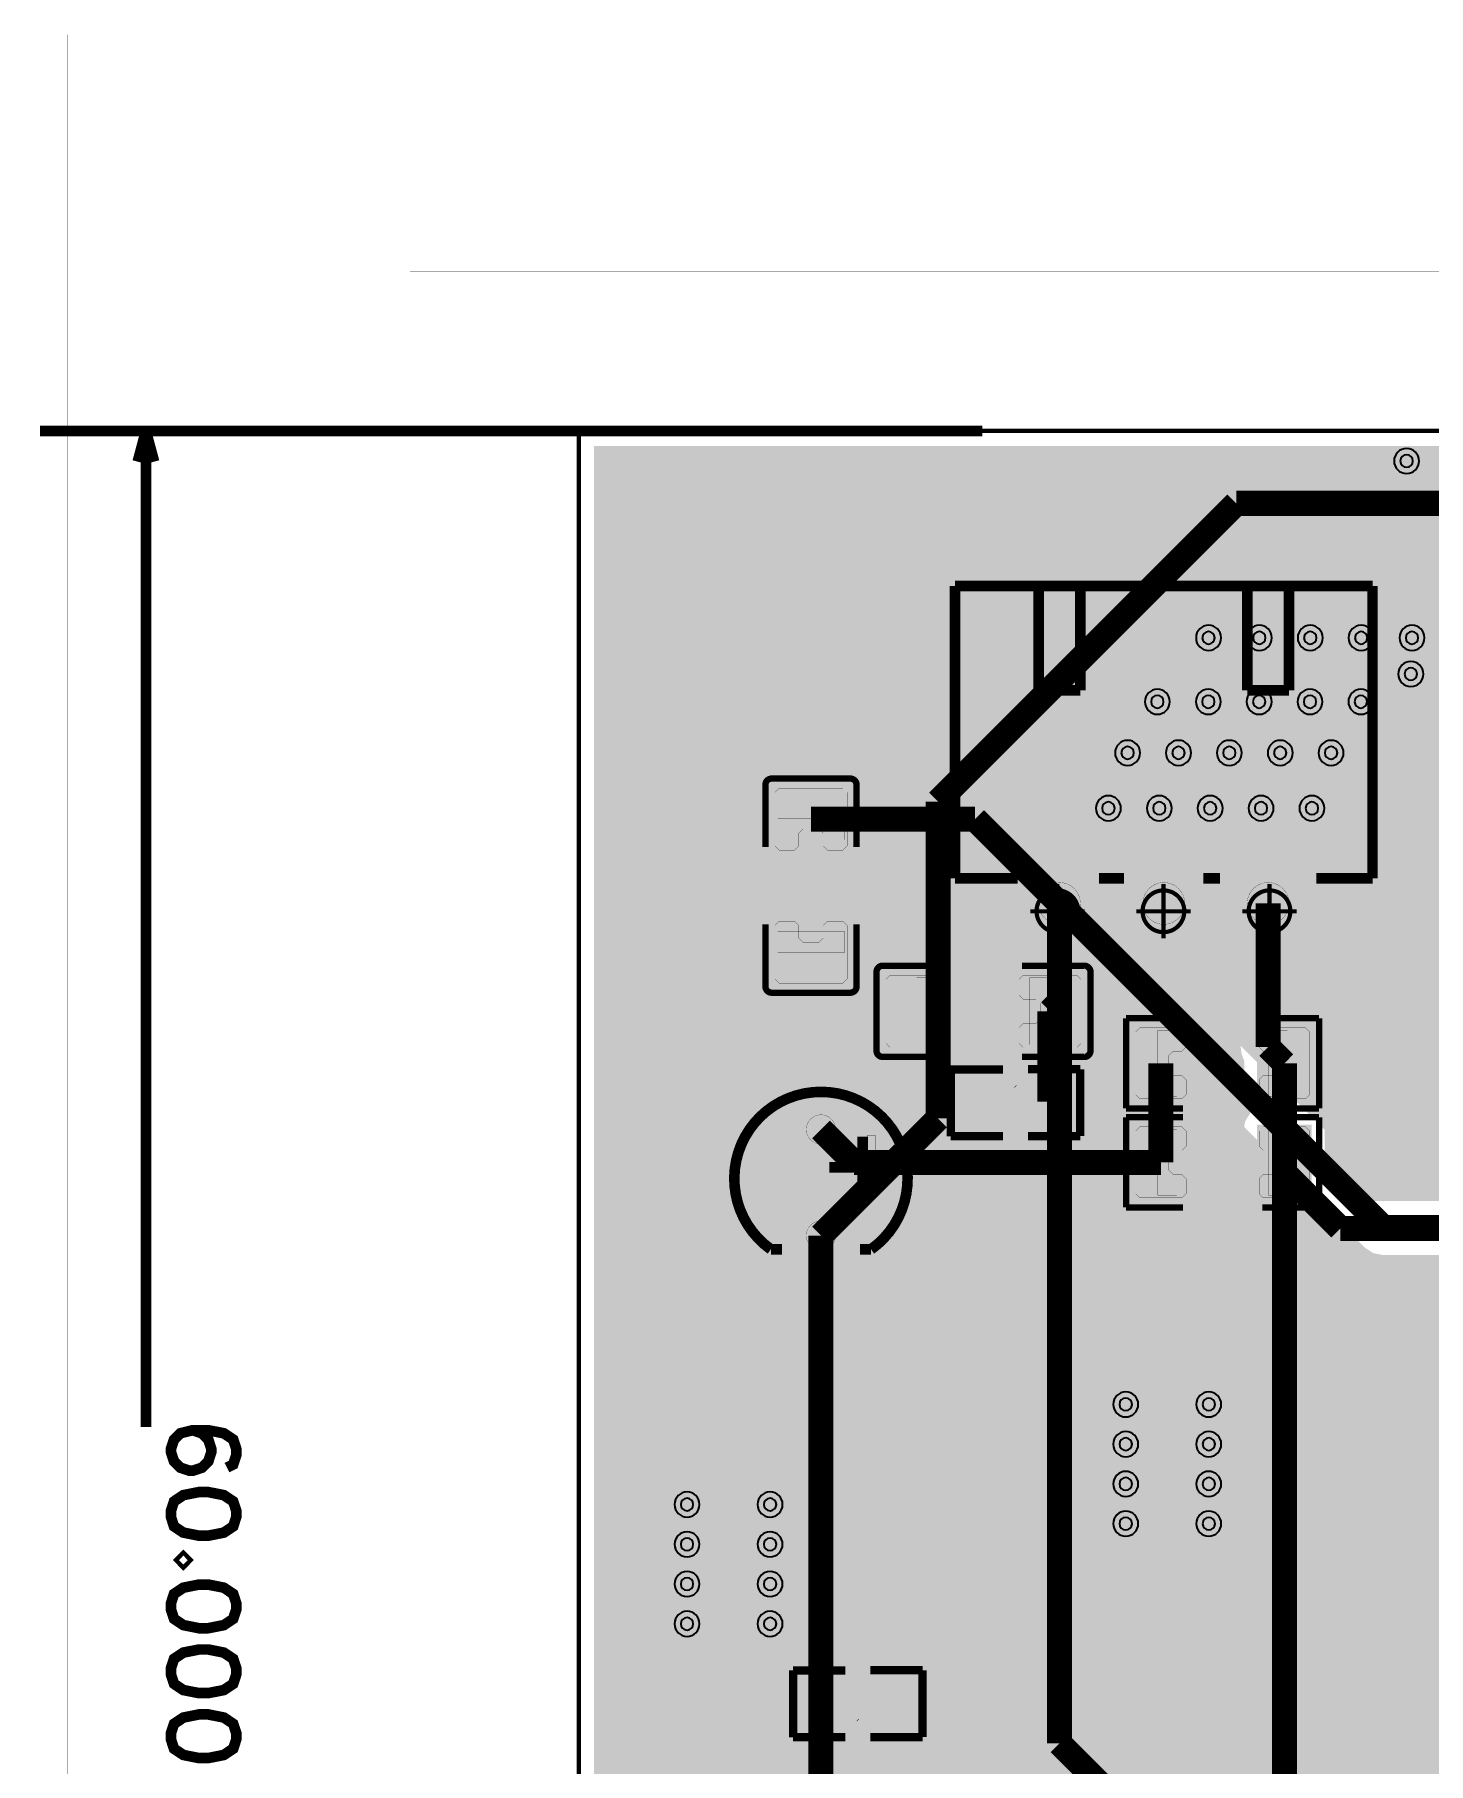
# Model space of a CAD drawing. Header units: millimetres. Extents: x -13 to 125, y -15 to 69.
# Drawn here: x -13.04 to 20.35, y 28.1 to 69.49 of the extents above; entities that cross this region are included whole.
import ezdxf

# ---------------------------------------------------------------- set-up
doc = ezdxf.new("R2010")
doc.units = ezdxf.units.MM
doc.header["$MEASUREMENT"] = 0
for name, color, linetype, true_color in [('Board-Outline-Layer', 7, 'Continuous', 0xff00ff), ('Bottom-Layer', 7, 'Continuous', 0x0000ff), ('Bottom-Paste-Mask-Layer', 7, 'Continuous', 0x800000), ('Bottom-Solder-Mask-Layer', 7, 'Continuous', 0xaa00ff), ('Custom2', 7, 'Continuous', 0x6969e9), ('Document-Layer', 7, 'Continuous', 0x6464ff), ('Hole-Layer', 7, 'Continuous', 0x222222), ('Multi-Layer', 7, 'Continuous', 0xc0c0c0), ('Pin-Soldering-Layer', 7, 'Continuous', 0xcc9999), ('Top-Layer', 7, 'Continuous', 0xff0000), ('Top-Paste-Mask-Layer', 7, 'Continuous', 0x808080), ('Top-Silkscreen-Layer', 7, 'Continuous', 0xffcc00), ('Top-Solder-Mask-Layer', 7, 'Continuous', 0x800080)]:
    doc.layers.add(name, color=color, linetype=linetype, true_color=true_color)

msp = doc.modelspace()

# ---------------------------------------------------------------- hatches: boundary and pattern name
at = {"layer": 'Bottom-Layer'}
for points in [[(0.358, 0.358), (0.358, 4.828), (0.683, 4.011), (1.167, 3.277), (1.79, 2.656), (2.526, 2.175), (3.345, 1.854), (4.212, 1.705), (5.091, 1.737), (5.945, 1.946), (6.739, 2.324), (7.44, 2.856), (8.017, 3.52), (8.448, 4.287), (8.714, 5.125), (8.804, 6), (8.714, 6.875), (8.448, 7.713), (8.017, 8.48), (7.44, 9.144), (6.739, 9.676), (5.945, 10.054), (5.091, 10.263), (4.212, 10.295), (3.345, 10.146), (2.526, 9.825), (1.79, 9.344), (1.167, 8.723), (0.683, 7.989), (0.358, 7.172), (0.358, 59.642), (112.642, 59.642), (112.642, 7.171), (112.317, 7.988), (111.833, 8.723), (111.21, 9.344), (110.474, 9.825), (109.655, 10.146), (108.788, 10.294), (107.909, 10.263), (107.055, 10.054), (106.261, 9.676), (105.56, 9.144), (104.982, 8.48), (104.552, 7.713), (104.286, 6.875), (104.196, 6), (104.286, 5.125), (104.552, 4.287), (104.982, 3.52), (105.56, 2.856), (106.261, 2.324), (107.055, 1.946), (107.909, 1.737), (108.788, 1.706), (109.655, 1.854), (110.474, 2.175), (111.21, 2.656), (111.833, 3.277), (112.317, 4.012), (112.642, 4.829), (112.642, 0.358), (92.158, 0.358), (92.158, 40.3), (92.11, 40.479), (91.979, 40.61), (91.8, 40.658), (68.375, 40.658), (72.28, 44.564), (72.404, 44.682), (72.545, 44.807), (72.689, 44.924), (72.822, 45.021), (73.125, 45.325), (73.292, 45.72), (73.297, 46.15), (73.141, 46.549), (72.845, 46.861), (72.455, 47.039), (72.026, 47.056), (71.622, 46.911), (71.302, 46.625), (71.113, 46.239), (71.084, 45.811), (71.217, 45.403), (71.217, 45.399), (71.204, 45.372), (71.179, 45.335), (71.144, 45.292), (71.097, 45.242), (67.439, 41.584), (59.119, 41.584), (59.766, 42.196), (60.273, 42.928), (60.619, 43.749), (60.788, 44.623), (60.774, 45.514), (60.576, 46.382), (60.205, 47.192), (59.674, 47.907), (59.008, 48.498), (58.234, 48.94), (57.386, 49.212), (56.5, 49.304), (55.614, 49.212), (54.766, 48.94), (53.993, 48.498), (53.326, 47.907), (52.796, 47.192), (52.424, 46.382), (52.227, 45.514), (52.213, 44.623), (52.382, 43.749), (52.728, 42.928), (53.235, 42.196), (53.882, 41.584), (19.544, 41.584), (12.85, 48.278), (12.831, 48.298), (12.821, 48.311), (12.813, 48.324), (12.809, 48.33), (12.795, 48.369), (12.785, 48.414), (12.778, 48.475), (12.773, 48.555), (12.767, 48.715), (12.767, 48.736), (12.766, 48.757), (12.649, 49.22), (12.369, 49.607), (11.964, 49.861), (11.495, 49.946), (11.027, 49.85), (10.629, 49.587), (10.357, 49.195), (10.251, 48.73), (10.326, 48.258), (10.571, 47.849), (10.585, 47.833), (10.6, 47.818), (10.709, 47.7), (10.762, 47.64), (10.8, 47.592), (10.825, 47.553), (10.842, 47.515), (10.844, 47.508), (10.847, 47.494), (10.85, 47.477), (10.851, 47.45), (10.851, 28.581), (10.901, 28.329), (11.044, 28.116), (15.85, 23.31), (15.85, 9.737), (15.848, 9.71), (15.846, 9.693), (15.843, 9.679), (15.841, 9.672), (15.824, 9.634), (15.799, 9.595), (15.761, 9.547), (15.708, 9.487), (15.598, 9.369), (15.584, 9.354), (15.57, 9.338), (15.324, 8.926), (15.25, 8.453), (15.359, 7.985), (15.634, 7.593), (16.037, 7.332), (16.508, 7.241), (16.978, 7.332), (17.381, 7.593), (17.657, 7.985), (17.765, 8.453), (17.691, 8.926), (17.446, 9.338), (17.431, 9.354), (17.417, 9.369), (17.307, 9.487), (17.254, 9.547), (17.216, 9.595), (17.192, 9.634), (17.175, 9.672), (17.172, 9.679), (17.169, 9.693), (17.167, 9.71), (17.166, 9.737), (17.166, 23.582), (17.116, 23.834), (16.973, 24.048), (12.167, 28.854), (12.167, 47.099), (18.806, 40.46), (19.019, 40.318), (19.271, 40.268), (20.842, 40.268), (20.842, 0.358)], [(6.078, 41.949), (6.053, 41.927), (6.032, 41.914), (6.002, 41.9), (5.962, 41.887), (5.914, 41.876), (5.862, 41.867), (5.728, 41.855), (5.316, 41.748), (4.973, 41.495), (4.75, 41.133), (4.677, 40.714), (4.767, 40.297), (5.005, 39.945), (5.358, 39.706), (5.774, 39.617), (6.194, 39.689), (6.556, 39.913), (6.809, 40.255), (6.915, 40.667), (6.927, 40.802), (6.936, 40.853), (6.948, 40.902), (6.961, 40.941), (6.974, 40.972), (6.987, 40.992), (7.009, 41.018), (9.067, 43.076), (9.209, 43.289), (9.26, 43.541), (9.26, 50.853), (16.014, 57.608), (72.233, 57.608), (76.284, 53.556), (76.284, 48.474), (76.372, 48.145), (76.613, 47.904), (76.942, 47.816), (77.272, 47.904), (77.512, 48.145), (77.601, 48.474), (77.601, 53.829), (77.551, 54.081), (77.408, 54.294), (72.971, 58.731), (72.757, 58.874), (72.505, 58.924), (15.742, 58.924), (15.49, 58.874), (15.276, 58.731), (8.136, 51.591), (7.993, 51.378), (7.943, 51.126), (7.943, 43.814)], [(17.308, 47.429), (17.487, 47.477), (17.618, 47.608), (17.666, 47.787), (17.666, 49.588), (17.618, 49.767), (17.487, 49.898), (17.308, 49.946), (15.708, 49.946), (15.528, 49.898), (15.397, 49.767), (15.349, 49.588), (15.349, 47.787), (15.397, 47.608), (15.528, 47.477), (15.708, 47.429)], [(10.608, 48.688, 1), (12.409, 48.688, 1)], [(13.108, 48.688, 1), (14.909, 48.688, 1)], [(15.708, 47.787), (15.708, 49.588), (17.308, 49.588), (17.308, 47.787)], [(5.797, 44.397), (5.368, 44.312), (5.005, 44.069), (4.762, 43.705), (4.677, 43.277), (4.762, 42.848), (5.005, 42.485), (5.368, 42.242), (5.797, 42.157), (6.226, 42.242), (6.589, 42.485), (6.832, 42.848), (6.917, 43.277), (6.832, 43.705), (6.589, 44.069), (6.226, 44.312)], [(5.035, 43.277, 1), (6.559, 43.277, 1)], [(5.035, 40.737, 1), (6.559, 40.737, 1)]]:
    msp.add_hatch(color=256, dxfattribs=at).paths.add_polyline_path(points)
at = {"layer": 'Bottom-Paste-Mask-Layer'}
for points in [[(10.608, 48.688, 1), (12.409, 48.688, 1)], [(13.108, 48.688, 1), (14.909, 48.688, 1)], [(15.708, 47.787), (15.708, 49.588), (17.308, 49.588), (17.308, 47.787)], [(5.035, 43.277, 1), (6.559, 43.277, 1)], [(5.035, 40.737, 1), (6.559, 40.737, 1)]]:
    msp.add_hatch(color=256, dxfattribs=at).paths.add_polyline_path(points)
at = {"layer": 'Bottom-Solder-Mask-Layer'}
for points in [[(10.558, 48.688, 1), (12.46, 48.688, 1)], [(13.057, 48.688, 1), (14.96, 48.688, 1)], [(15.657, 47.737), (15.657, 49.639), (17.359, 49.639), (17.359, 47.737)], [(4.984, 43.277, 1), (6.61, 43.277, 1)], [(4.984, 40.737, 1), (6.61, 40.737, 1)]]:
    msp.add_hatch(color=256, dxfattribs=at).paths.add_polyline_path(points)
at = {"layer": 'Document-Layer'}
for points in [[(7.102, 43.133), (7.102, 41.633), (6.902, 41.633), (6.902, 43.133)], [(6.197, 42.507), (7.697, 42.507), (7.697, 42.307), (6.197, 42.307)], [(7.097, 40.607), (7.097, 40.407), (4.497, 40.407), (4.497, 40.607), (4.597, 40.607)]]:
    msp.add_hatch(color=256, dxfattribs=at).paths.add_polyline_path(points)
at = {"layer": 'Hole-Layer'}
for points in [[(10.909, 48.688, 1), (12.108, 48.688, 1)], [(13.409, 48.688, 1), (14.608, 48.688, 1)], [(15.908, 48.688, 1), (17.107, 48.688, 1)], [(5.347, 43.277, 1), (6.247, 43.277, 1)], [(5.347, 40.737, 1), (6.247, 40.737, 1)]]:
    msp.add_hatch(color=256, dxfattribs=at).paths.add_polyline_path(points)
at = {"layer": 'Multi-Layer'}
for points in [[(10.608, 48.688, 1), (12.409, 48.688, 1)], [(10.608, 48.688, 1), (12.409, 48.688, 1)], [(10.608, 48.688, 1), (12.409, 48.688, 1)], [(13.108, 48.688, 1), (14.909, 48.688, 1)], [(13.108, 48.688, 1), (14.909, 48.688, 1)], [(13.108, 48.688, 1), (14.909, 48.688, 1)], [(15.708, 47.787), (15.708, 49.588), (17.308, 49.588), (17.308, 47.787)], [(15.708, 47.787), (15.708, 49.588), (17.308, 49.588), (17.308, 47.787)], [(15.708, 47.787), (15.708, 49.588), (17.308, 49.588), (17.308, 47.787)], [(5.035, 43.277, 1), (6.559, 43.277, 1)], [(5.035, 43.277, 1), (6.559, 43.277, 1)], [(5.035, 43.277, 1), (6.559, 43.277, 1)], [(5.035, 40.737, 1), (6.559, 40.737, 1)], [(5.035, 40.737, 1), (6.559, 40.737, 1)], [(5.035, 40.737, 1), (6.559, 40.737, 1)]]:
    msp.add_hatch(color=256, dxfattribs=at).paths.add_polyline_path(points)
at = {"layer": 'Pin-Soldering-Layer'}
for points in [[(6.359, 50.714), (4.759, 50.714), (4.759, 50.214), (6.359, 50.214)], [(11.009, 48.688, 1), (12.009, 48.688, 1)], [(13.508, 48.688, 1), (14.509, 48.688, 1)], [(16.007, 48.688, 1), (17.008, 48.688, 1)], [(6.359, 47.514), (4.759, 47.514), (4.759, 48.014), (6.359, 48.014)], [(8.09, 45.305), (8.09, 46.905), (8.59, 46.905), (8.59, 45.305)], [(11.29, 45.305), (11.29, 46.905), (10.79, 46.905), (10.79, 45.305)], [(13.867, 44.072), (13.867, 45.647), (14.317, 45.647), (14.317, 44.072)], [(16.967, 44.072), (16.967, 45.647), (16.517, 45.647), (16.517, 44.072)], [(5.447, 43.277, 1), (6.147, 43.277, 1)], [(13.867, 41.701), (13.867, 43.276), (14.317, 43.276), (14.317, 41.701)], [(16.967, 41.701), (16.967, 43.276), (16.517, 43.276), (16.517, 41.701)], [(5.447, 40.737, 1), (6.147, 40.737, 1)]]:
    msp.add_hatch(color=256, dxfattribs=at).paths.add_polyline_path(points)
at = {"layer": 'Top-Layer'}
for points in [[(0.358, 0.358), (0.358, 4.828), (0.683, 4.011), (1.167, 3.277), (1.79, 2.656), (2.526, 2.175), (3.345, 1.854), (4.212, 1.705), (5.091, 1.737), (5.945, 1.946), (6.739, 2.324), (7.44, 2.856), (8.017, 3.52), (8.448, 4.287), (8.714, 5.125), (8.804, 6), (8.714, 6.875), (8.448, 7.713), (8.017, 8.48), (7.44, 9.144), (6.739, 9.676), (5.945, 10.054), (5.091, 10.263), (4.212, 10.295), (3.345, 10.146), (2.526, 9.825), (1.79, 9.344), (1.167, 8.723), (0.683, 7.989), (0.358, 7.172), (0.358, 59.642), (112.642, 59.642), (112.642, 7.171), (112.317, 7.988), (111.833, 8.723), (111.21, 9.344), (110.474, 9.825), (109.655, 10.146), (108.788, 10.294), (107.909, 10.263), (107.055, 10.054), (106.261, 9.676), (105.56, 9.144), (104.982, 8.48), (104.552, 7.713), (104.286, 6.875), (104.196, 6), (104.286, 5.125), (104.552, 4.287), (104.982, 3.52), (105.56, 2.856), (106.261, 2.324), (107.055, 1.946), (107.909, 1.737), (108.788, 1.706), (109.655, 1.854), (110.474, 2.175), (111.21, 2.656), (111.833, 3.277), (112.317, 4.012), (112.642, 4.829), (112.642, 0.358), (92.158, 0.358), (92.158, 40.3), (92.11, 40.479), (91.979, 40.61), (91.8, 40.658), (72.2, 40.658), (74.297, 42.755), (74.467, 43.05), (74.467, 43.391), (74.297, 43.686), (74.002, 43.856), (73.661, 43.856), (73.366, 43.686), (71.241, 41.561), (59.088, 41.561), (59.743, 42.169), (60.257, 42.9), (60.61, 43.721), (60.786, 44.598), (60.776, 45.492), (60.583, 46.364), (60.213, 47.178), (59.683, 47.898), (59.016, 48.493), (58.24, 48.937), (57.389, 49.211), (56.5, 49.304), (55.611, 49.211), (54.761, 48.937), (53.985, 48.493), (53.318, 47.898), (52.788, 47.178), (52.418, 46.364), (52.224, 45.492), (52.215, 44.598), (52.391, 43.721), (52.743, 42.9), (53.258, 42.169), (53.913, 41.561), (18.507, 41.561), (18.09, 41.978), (17.917, 42.32), (17.858, 42.698), (17.858, 43.339), (17.839, 43.453), (17.784, 43.556), (17.743, 43.614), (17.706, 43.674), (17.743, 43.734), (17.784, 43.792), (17.839, 43.895), (17.858, 44.009), (17.858, 45.71), (17.81, 45.889), (17.679, 46.02), (17.5, 46.068), (17.39, 46.068), (17.224, 46.317), (17.166, 46.61), (17.166, 46.887), (17.228, 47.189), (17.403, 47.442), (17.593, 47.571), (17.666, 47.787), (17.666, 49.588), (17.618, 49.767), (17.487, 49.898), (17.308, 49.946), (15.708, 49.946), (15.528, 49.898), (15.397, 49.767), (15.349, 49.588), (15.349, 47.787), (15.423, 47.571), (15.612, 47.442), (15.788, 47.189), (15.85, 46.887), (15.85, 45.248), (15.871, 45.081), (15.934, 44.925), (15.934, 44.009), (15.953, 43.895), (16.007, 43.792), (16.048, 43.734), (16.086, 43.674), (16.048, 43.614), (16.007, 43.556), (15.953, 43.453), (15.934, 43.339), (15.934, 41.638), (15.953, 41.523), (16.007, 41.421), (16.178, 41.098), (16.238, 40.738), (16.238, 23.135), (11.469, 18.367), (11.326, 18.153), (11.276, 17.901), (11.276, 10.3), (11.218, 10.006), (11.052, 9.758), (10.709, 9.758), (10.53, 9.71), (10.399, 9.579), (10.351, 9.4), (10.351, 7.599), (10.399, 7.42), (10.53, 7.289), (10.709, 7.241), (12.309, 7.241), (12.488, 7.289), (12.619, 7.42), (12.667, 7.599), (12.667, 9.4), (12.666, 9.429), (12.662, 9.459), (12.61, 9.878), (12.592, 10.3), (12.592, 17.629), (17.361, 22.397), (17.504, 22.611), (17.554, 22.863), (17.554, 40.652), (17.769, 40.437), (17.983, 40.295), (18.235, 40.244), (20.842, 40.244), (20.842, 0.358)], [(5.862, 42.146), (5.914, 42.138), (5.962, 42.126), (6.002, 42.113), (6.032, 42.099), (6.053, 42.086), (6.078, 42.065), (6.12, 42.023), (6.334, 41.88), (6.586, 41.83), (12.434, 41.83), (12.729, 41.771), (12.978, 41.604), (13.093, 41.373), (13.334, 41.279), (14.542, 41.279), (14.721, 41.327), (14.852, 41.459), (14.9, 41.638), (14.9, 43.339), (14.881, 43.453), (14.827, 43.556), (14.786, 43.614), (14.748, 43.674), (14.786, 43.734), (14.827, 43.792), (14.881, 43.895), (14.9, 44.009), (14.9, 45.71), (14.852, 45.889), (14.721, 46.02), (14.542, 46.068), (13.334, 46.068), (13.155, 46.02), (13.024, 45.889), (12.976, 45.71), (12.976, 44.009), (12.995, 43.895), (13.05, 43.792), (13.091, 43.734), (13.128, 43.674), (13.091, 43.614), (13.05, 43.556), (13.001, 43.469), (12.978, 43.372), (12.729, 43.205), (12.434, 43.146), (12.041, 43.146), (12.095, 43.248), (12.113, 43.362), (12.113, 44.462), (12.107, 44.529), (12.088, 44.594), (12.064, 44.658), (12.041, 44.723), (12.131, 44.85), (12.244, 44.957), (12.347, 45.083), (12.383, 45.241), (12.383, 46.969), (12.373, 47.052), (12.344, 47.131), (12.256, 47.34), (12.197, 47.559), (12.217, 47.592), (12.256, 47.64), (12.309, 47.7), (12.418, 47.818), (12.433, 47.833), (12.447, 47.849), (12.683, 48.236), (12.767, 48.681), (12.688, 49.128), (12.456, 49.517), (12.101, 49.799), (11.668, 49.936), (11.216, 49.912), (9.956, 51.172), (9.742, 51.314), (9.49, 51.364), (6.781, 51.364), (6.781, 51.449), (6.733, 51.628), (6.602, 51.759), (6.423, 51.807), (4.695, 51.807), (4.516, 51.759), (4.385, 51.628), (4.337, 51.449), (4.337, 49.964), (4.385, 49.785), (4.516, 49.654), (4.695, 49.606), (6.423, 49.606), (6.602, 49.654), (6.733, 49.785), (6.781, 49.964), (6.781, 50.048), (9.218, 50.048), (10.285, 48.981), (10.255, 48.579), (10.354, 48.188), (10.571, 47.849), (10.585, 47.833), (10.6, 47.818), (10.709, 47.7), (10.762, 47.64), (10.799, 47.593), (10.727, 47.451), (10.627, 47.327), (10.54, 47.327), (10.361, 47.279), (10.23, 47.148), (10.182, 46.969), (10.182, 45.241), (10.219, 45.083), (10.322, 44.957), (10.42, 44.866), (10.502, 44.76), (10.472, 44.695), (10.44, 44.632), (10.408, 44.55), (10.397, 44.462), (10.397, 43.362), (10.415, 43.248), (10.469, 43.146), (6.939, 43.146), (6.936, 43.16), (6.927, 43.212), (6.915, 43.346), (6.809, 43.758), (6.556, 44.101), (6.194, 44.324), (5.774, 44.397), (5.358, 44.307), (5.005, 44.069), (4.767, 43.716), (4.677, 43.3), (4.75, 42.88), (4.973, 42.518), (5.316, 42.265), (5.728, 42.159)], [(6.423, 49.964), (4.695, 49.964), (4.695, 51.449), (6.423, 51.449)], [(10.608, 48.688, 1), (12.409, 48.688, 1)], [(13.108, 48.688, 1), (14.909, 48.688, 1)], [(15.708, 47.787), (15.708, 49.588), (17.308, 49.588), (17.308, 47.787)], [(6.423, 46.779), (4.695, 46.779), (4.695, 48.264), (6.423, 48.264)], [(7.355, 45.241), (7.355, 46.969), (8.84, 46.969), (8.84, 45.241)], [(10.54, 45.241), (10.54, 46.969), (12.025, 46.969), (12.025, 45.241)], [(13.334, 44.009), (13.334, 45.71), (14.542, 45.71), (14.542, 44.009)], [(16.292, 44.009), (16.292, 45.71), (17.5, 45.71), (17.5, 44.009)], [(10.155, 44.462), (10.155, 43.362), (9.155, 43.362), (9.155, 44.462)], [(11.755, 44.462), (11.755, 43.362), (10.755, 43.362), (10.755, 44.462)], [(5.035, 43.277, 1), (6.559, 43.277, 1)], [(13.334, 41.638), (13.334, 43.339), (14.542, 43.339), (14.542, 41.638)], [(16.292, 41.638), (16.292, 43.339), (17.5, 43.339), (17.5, 41.638)], [(5.139, 20.903), (5.189, 20.651), (5.332, 20.438), (7.377, 18.393), (7.426, 18.339), (7.456, 18.299), (7.474, 18.268), (7.485, 18.241), (7.492, 18.217), (7.497, 18.19), (7.499, 18.156), (7.498, 18.116), (7.484, 17.991), (7.464, 17.84), (7.463, 17.832), (7.462, 17.825), (7.446, 17.651), (7.445, 17.64), (7.445, 17.628), (7.442, 17.534), (7.442, 17.524), (7.442, 17.514), (7.442, 17.5), (7.541, 16.919), (7.826, 16.404), (8.265, 16.012), (8.809, 15.786), (9.397, 15.753), (9.963, 15.916), (10.443, 16.257), (10.784, 16.737), (10.947, 17.303), (10.914, 17.891), (10.688, 18.435), (10.296, 18.874), (9.781, 19.159), (9.2, 19.258), (9.186, 19.258), (9.176, 19.258), (9.167, 19.258), (9.072, 19.255), (9.06, 19.255), (9.049, 19.254), (8.875, 19.238), (8.868, 19.237), (8.86, 19.236), (8.709, 19.216), (8.584, 19.203), (8.544, 19.201), (8.51, 19.203), (8.483, 19.208), (8.459, 19.215), (8.433, 19.226), (8.401, 19.244), (8.361, 19.274), (8.307, 19.323), (6.455, 21.176), (6.455, 25.164), (6.536, 25.507), (6.761, 25.779), (6.866, 25.905), (6.903, 26.064), (6.903, 27.792), (6.866, 27.952), (6.761, 28.078), (6.608, 28.231), (6.505, 28.421), (6.575, 28.604), (6.674, 28.774), (6.723, 28.872), (6.739, 28.979), (6.739, 30.079), (6.723, 30.187), (6.674, 30.285), (6.511, 30.615), (6.455, 30.979), (6.455, 39.681), (6.458, 39.714), (6.464, 39.738), (6.475, 39.769), (6.494, 39.807), (6.52, 39.849), (6.55, 39.892), (6.637, 39.995), (6.853, 40.362), (6.916, 40.783), (6.818, 41.197), (6.573, 41.545), (6.215, 41.776), (5.797, 41.857), (5.379, 41.776), (5.022, 41.545), (4.776, 41.197), (4.678, 40.783), (4.742, 40.362), (4.958, 39.995), (5.044, 39.892), (5.074, 39.849), (5.1, 39.807), (5.119, 39.769), (5.131, 39.738), (5.136, 39.714), (5.139, 39.681), (5.139, 30.979), (5.113, 30.571), (5.035, 30.17), (5.026, 30.125), (5.023, 30.079), (5.023, 28.979), (5.026, 28.934), (5.035, 28.889), (5.08, 28.691), (5.113, 28.49), (5.009, 28.26), (4.839, 28.074), (4.738, 27.949), (4.702, 27.792), (4.702, 26.064), (4.738, 25.908), (4.839, 25.783), (5.06, 25.508), (5.139, 25.164)], [(5.035, 40.737, 1), (6.559, 40.737, 1)], [(5.381, 28.979), (5.381, 30.079), (6.381, 30.079), (6.381, 28.979)], [(6.981, 28.979), (6.981, 30.079), (7.981, 30.079), (7.981, 28.979)]]:
    msp.add_hatch(color=256, dxfattribs=at).paths.add_polyline_path(points)
at = {"layer": 'Top-Paste-Mask-Layer'}
for points in [[(6.323, 49.964), (5.953, 49.964), (5.853, 50.064), (5.853, 50.369), (5.753, 50.469), (5.365, 50.469), (5.265, 50.369), (5.265, 50.064), (5.165, 49.964), (4.795, 49.964), (4.695, 50.064), (4.695, 51.349), (4.795, 51.449), (6.323, 51.449), (6.423, 51.349), (6.423, 50.064)], [(10.608, 48.688, 1), (12.409, 48.688, 1)], [(13.108, 48.688, 1), (14.909, 48.688, 1)], [(15.708, 47.787), (15.708, 49.588), (17.308, 49.588), (17.308, 47.787)], [(6.323, 48.264), (5.953, 48.264), (5.853, 48.164), (5.853, 47.859), (5.753, 47.759), (5.365, 47.759), (5.265, 47.859), (5.265, 48.164), (5.165, 48.264), (4.795, 48.264), (4.695, 48.164), (4.695, 46.879), (4.795, 46.779), (6.323, 46.779), (6.423, 46.879), (6.423, 48.164)], [(8.84, 45.341), (8.84, 45.711), (8.74, 45.811), (8.435, 45.811), (8.335, 45.911), (8.335, 46.298), (8.435, 46.398), (8.74, 46.398), (8.84, 46.498), (8.84, 46.869), (8.74, 46.969), (7.455, 46.969), (7.355, 46.869), (7.355, 45.341), (7.455, 45.241), (8.74, 45.241)], [(10.54, 45.341), (10.54, 45.711), (10.64, 45.811), (10.945, 45.811), (11.045, 45.911), (11.045, 46.298), (10.945, 46.398), (10.64, 46.398), (10.54, 46.498), (10.54, 46.869), (10.64, 46.969), (11.925, 46.969), (12.025, 46.869), (12.025, 45.341), (11.925, 45.241), (10.64, 45.241)], [(14.542, 44.109), (14.542, 44.47), (14.442, 44.57), (14.231, 44.57), (14.131, 44.67), (14.131, 45.049), (14.231, 45.149), (14.442, 45.149), (14.542, 45.249), (14.542, 45.61), (14.442, 45.71), (13.434, 45.71), (13.334, 45.61), (13.334, 44.109), (13.434, 44.009), (14.442, 44.009)], [(16.292, 44.109), (16.292, 44.47), (16.392, 44.57), (16.603, 44.57), (16.703, 44.67), (16.703, 45.049), (16.603, 45.149), (16.392, 45.149), (16.292, 45.249), (16.292, 45.61), (16.392, 45.71), (17.4, 45.71), (17.5, 45.61), (17.5, 44.109), (17.4, 44.009), (16.392, 44.009)], [(10.155, 44.462), (10.155, 43.362), (9.155, 43.362), (9.155, 44.462)], [(11.755, 44.462), (11.755, 43.362), (10.755, 43.362), (10.755, 44.462)], [(5.035, 43.277, 1), (6.559, 43.277, 1)], [(14.542, 41.738), (14.542, 42.099), (14.442, 42.199), (14.231, 42.199), (14.131, 42.299), (14.131, 42.677), (14.231, 42.777), (14.442, 42.777), (14.542, 42.877), (14.542, 43.239), (14.442, 43.339), (13.434, 43.339), (13.334, 43.239), (13.334, 41.738), (13.434, 41.638), (14.442, 41.638)], [(16.292, 41.738), (16.292, 42.099), (16.392, 42.199), (16.603, 42.199), (16.703, 42.299), (16.703, 42.677), (16.603, 42.777), (16.392, 42.777), (16.292, 42.877), (16.292, 43.239), (16.392, 43.339), (17.4, 43.339), (17.5, 43.239), (17.5, 41.738), (17.4, 41.638), (16.392, 41.638)], [(5.035, 40.737, 1), (6.559, 40.737, 1)], [(5.381, 28.979), (5.381, 30.079), (6.381, 30.079), (6.381, 28.979)], [(6.981, 28.979), (6.981, 30.079), (7.981, 30.079), (7.981, 28.979)]]:
    msp.add_hatch(color=256, dxfattribs=at).paths.add_polyline_path(points)
at = {"layer": 'Top-Solder-Mask-Layer'}
for points in [[(6.474, 49.913), (4.644, 49.913), (4.644, 51.5), (6.474, 51.5)], [(10.558, 48.688, 1), (12.46, 48.688, 1)], [(13.057, 48.688, 1), (14.96, 48.688, 1)], [(15.657, 47.737), (15.657, 49.639), (17.359, 49.639), (17.359, 47.737)], [(6.474, 46.728), (4.644, 46.728), (4.644, 48.314), (6.474, 48.314)], [(7.304, 45.19), (7.304, 47.019), (8.891, 47.019), (8.891, 45.19)], [(10.489, 45.19), (10.489, 47.019), (12.076, 47.019), (12.076, 45.19)], [(13.284, 43.958), (13.284, 45.761), (14.593, 45.761), (14.593, 43.958)], [(16.241, 43.958), (16.241, 45.761), (17.55, 45.761), (17.55, 43.958)], [(10.206, 44.513), (10.206, 43.311), (9.104, 43.311), (9.104, 44.513)], [(11.806, 44.513), (11.806, 43.311), (10.704, 43.311), (10.704, 44.513)], [(4.984, 43.277, 1), (6.61, 43.277, 1)], [(13.284, 41.587), (13.284, 43.389), (14.593, 43.389), (14.593, 41.587)], [(16.241, 41.587), (16.241, 43.389), (17.55, 43.389), (17.55, 41.587)], [(4.984, 40.737, 1), (6.61, 40.737, 1)], [(5.33, 28.928), (5.33, 30.13), (6.432, 30.13), (6.432, 28.928)], [(6.93, 28.928), (6.93, 30.13), (8.032, 30.13), (8.032, 28.928)]]:
    msp.add_hatch(color=256, dxfattribs=at).paths.add_polyline_path(points)

# ---------------------------------------------------------------- linework, layer by layer
at = {"layer": 'Board-Outline-Layer', "const_width": 0.1}
for points in [[(0, 60), (0, 0)], [(113, 60), (0, 60)]]:
    msp.add_lwpolyline(points, dxfattribs=at)
at = {"layer": 'Bottom-Layer', "const_width": 0.00508}
msp.add_lwpolyline([(-4.047, -3.139), (-4.047, 63.825), (115.703, 63.825), (115.703, -3.139)], close=True, dxfattribs=at)
at = {"layer": 'Bottom-Layer', "const_width": 0.6}
for points in [[(8.601, 51.126), (15.742, 58.266)], [(15.742, 58.266), (72.505, 58.266)], [(8.601, 43.541), (8.601, 51.126)], [(11.509, 48.688), (11.509, 28.581)], [(19.271, 40.926), (11.509, 48.688)], [(5.797, 40.737), (8.601, 43.541)], [(67.711, 40.926), (19.271, 40.926)], [(11.509, 28.581), (16.508, 23.582)]]:
    msp.add_lwpolyline(points, dxfattribs=at)
at = {"layer": 'Custom2', "const_width": 0.0127}
for points in [[(10.481, 44.331), (10.43, 44.28)], [(10.481, 44.331), (10.43, 44.28)], [(6.655, 29.11), (6.706, 29.161)], [(6.655, 29.11), (6.706, 29.161)]]:
    msp.add_lwpolyline(points, dxfattribs=at)
at = {"layer": 'Document-Layer', "const_width": 0.254}
for points in [[(9.66, 60), (-12.911, 60)], [(-10.371, 60), (-10.568, 59.264)], [(-10.371, 60), (-10.174, 59.264)], [(-10.371, 36.152), (-10.371, 60)], [(-8.43, 35.179), (-8.28, 35.255), (-8.207, 35.479), (-8.207, 35.629), (-8.28, 35.852), (-8.504, 36.002), (-8.877, 36.076), (-9.251, 36.076), (-9.548, 36.002), (-9.698, 35.852), (-9.771, 35.629), (-9.771, 35.552), (-9.698, 35.329), (-9.548, 35.179), (-9.324, 35.105), (-9.251, 35.105), (-9.027, 35.179), (-8.877, 35.329), (-8.804, 35.552), (-8.804, 35.629), (-8.877, 35.852), (-9.027, 36.002), (-9.251, 36.076)]]:
    msp.add_lwpolyline(points, dxfattribs=at)
at = {"layer": 'Document-Layer'}
for points, const_width in [([(7.102, 43.133), (7.102, 41.633), (6.902, 41.633), (6.902, 43.133)], 0.00508), ([(6.197, 42.507), (7.697, 42.507), (7.697, 42.307), (6.197, 42.307)], 0.00508), ([(7.097, 40.607), (7.097, 40.407), (4.497, 40.407), (4.497, 40.607), (4.597, 40.607)], 0.00508), ([(-8.207, 34.148), (-8.28, 34.371), (-8.504, 34.521), (-8.877, 34.595), (-9.101, 34.595), (-9.474, 34.521), (-9.698, 34.371), (-9.771, 34.148), (-9.771, 33.998), (-9.698, 33.774), (-9.474, 33.625), (-9.101, 33.551), (-8.877, 33.551), (-8.504, 33.625), (-8.28, 33.774), (-8.207, 33.998)], 0.254), ([(-9.401, 32.967), (-9.474, 33.04), (-9.548, 32.967), (-9.474, 32.891)], 0.254), ([(-8.207, 31.933), (-8.28, 32.156), (-8.504, 32.306), (-8.877, 32.38), (-9.101, 32.38), (-9.474, 32.306), (-9.698, 32.156), (-9.771, 31.933), (-9.771, 31.783), (-9.698, 31.56), (-9.474, 31.41), (-9.101, 31.336), (-8.877, 31.336), (-8.504, 31.41), (-8.28, 31.56), (-8.207, 31.783)], 0.254), ([(-8.207, 30.378), (-8.28, 30.602), (-8.504, 30.752), (-8.877, 30.826), (-9.101, 30.826), (-9.474, 30.752), (-9.698, 30.602), (-9.771, 30.378), (-9.771, 30.229), (-9.698, 30.005), (-9.474, 29.855), (-9.101, 29.782), (-8.877, 29.782), (-8.504, 29.855), (-8.28, 30.005), (-8.207, 30.229)], 0.254), ([(-8.207, 28.824), (-8.28, 29.047), (-8.504, 29.197), (-8.877, 29.271), (-9.101, 29.271), (-9.474, 29.197), (-9.698, 29.047), (-9.771, 28.824), (-9.771, 28.674), (-9.698, 28.451), (-9.474, 28.301), (-9.101, 28.227), (-8.877, 28.227), (-8.504, 28.301), (-8.28, 28.451), (-8.207, 28.674)], 0.254)]:
    msp.add_lwpolyline(points, close=True, dxfattribs=dict(at, const_width=const_width))
at = {"layer": 'Hole-Layer'}
for points in [[(19.673, 59.279, 1), (19.973, 59.279), (19.973, 59.279, 1), (19.673, 59.279)], [(14.93, 55.046, 1), (15.23, 55.046), (15.23, 55.046, 1), (14.93, 55.046)], [(16.148, 55.046, 1), (16.448, 55.046), (16.448, 55.046, 1), (16.148, 55.046)], [(17.366, 55.046, 1), (17.666, 55.046), (17.666, 55.046, 1), (17.366, 55.046)], [(18.585, 55.046, 1), (18.885, 55.046), (18.885, 55.046, 1), (18.585, 55.046)], [(19.803, 55.046, 1), (20.103, 55.046), (20.103, 55.046, 1), (19.803, 55.046)], [(19.775, 54.179, 1), (20.075, 54.179), (20.075, 54.179, 1), (19.775, 54.179)], [(13.705, 53.516, 1), (14.005, 53.516), (14.005, 53.516, 1), (13.705, 53.516)], [(14.924, 53.516, 1), (15.224, 53.516), (15.224, 53.516, 1), (14.924, 53.516)], [(16.142, 53.516, 1), (16.442, 53.516), (16.442, 53.516, 1), (16.142, 53.516)], [(17.361, 53.516, 1), (17.661, 53.516), (17.661, 53.516, 1), (17.361, 53.516)], [(18.579, 53.516, 1), (18.879, 53.516), (18.879, 53.516, 1), (18.579, 53.516)], [(12.991, 52.292, 1), (13.291, 52.292), (13.291, 52.292, 1), (12.991, 52.292)], [(14.21, 52.292, 1), (14.51, 52.292), (14.51, 52.292, 1), (14.21, 52.292)], [(15.428, 52.292, 1), (15.728, 52.292), (15.728, 52.292, 1), (15.428, 52.292)], [(16.647, 52.292, 1), (16.947, 52.292), (16.947, 52.292, 1), (16.647, 52.292)], [(17.865, 52.292, 1), (18.165, 52.292), (18.165, 52.292, 1), (17.865, 52.292)], [(12.532, 50.966, 1), (12.832, 50.966), (12.832, 50.966, 1), (12.532, 50.966)], [(13.751, 50.966, 1), (14.051, 50.966), (14.051, 50.966, 1), (13.751, 50.966)], [(14.969, 50.966, 1), (15.269, 50.966), (15.269, 50.966, 1), (14.969, 50.966)], [(16.188, 50.966, 1), (16.488, 50.966), (16.488, 50.966, 1), (16.188, 50.966)], [(17.406, 50.966, 1), (17.706, 50.966), (17.706, 50.966, 1), (17.406, 50.966)], [(12.947, 36.694, 1), (13.247, 36.694), (13.247, 36.694, 1), (12.947, 36.694)], [(14.936, 36.694, 1), (15.236, 36.694), (15.236, 36.694, 1), (14.936, 36.694)], [(12.947, 35.742, 1), (13.247, 35.742), (13.247, 35.742, 1), (12.947, 35.742)], [(14.936, 35.742, 1), (15.236, 35.742), (15.236, 35.742, 1), (14.936, 35.742)], [(12.947, 34.79, 1), (13.247, 34.79), (13.247, 34.79, 1), (12.947, 34.79)], [(14.936, 34.79, 1), (15.236, 34.79), (15.236, 34.79, 1), (14.936, 34.79)], [(2.44, 34.297, 1), (2.74, 34.297), (2.74, 34.297, 1), (2.44, 34.297)], [(4.429, 34.297, 1), (4.729, 34.297), (4.729, 34.297, 1), (4.429, 34.297)], [(12.947, 33.838, 1), (13.247, 33.838), (13.247, 33.838, 1), (12.947, 33.838)], [(14.936, 33.838, 1), (15.236, 33.838), (15.236, 33.838, 1), (14.936, 33.838)], [(2.44, 33.345, 1), (2.74, 33.345), (2.74, 33.345, 1), (2.44, 33.345)], [(4.429, 33.345, 1), (4.729, 33.345), (4.729, 33.345, 1), (4.429, 33.345)], [(2.44, 32.393, 1), (2.74, 32.393), (2.74, 32.393, 1), (2.44, 32.393)], [(4.429, 32.393, 1), (4.729, 32.393), (4.729, 32.393, 1), (4.429, 32.393)], [(2.44, 31.441, 1), (2.74, 31.441), (2.74, 31.441, 1), (2.44, 31.441)], [(4.429, 31.441, 1), (4.729, 31.441), (4.729, 31.441, 1), (4.429, 31.441)]]:
    msp.add_lwpolyline(points, format="xyb", dxfattribs=at)
at = {"layer": 'Multi-Layer'}
for points in [[(19.523, 59.279, 1), (20.123, 59.279, 1)], [(14.78, 55.046, 1), (15.38, 55.046, 1)], [(15.998, 55.046, 1), (16.598, 55.046, 1)], [(17.216, 55.046, 1), (17.816, 55.046, 1)], [(18.435, 55.046, 1), (19.035, 55.046, 1)], [(19.653, 55.046, 1), (20.253, 55.046, 1)], [(19.625, 54.179, 1), (20.225, 54.179, 1)], [(13.555, 53.516, 1), (14.155, 53.516, 1)], [(14.774, 53.516, 1), (15.374, 53.516, 1)], [(15.992, 53.516, 1), (16.592, 53.516, 1)], [(17.211, 53.516, 1), (17.811, 53.516, 1)], [(18.429, 53.516, 1), (19.029, 53.516, 1)], [(12.841, 52.292, 1), (13.441, 52.292, 1)], [(14.06, 52.292, 1), (14.66, 52.292, 1)], [(15.278, 52.292, 1), (15.878, 52.292, 1)], [(16.497, 52.292, 1), (17.097, 52.292, 1)], [(17.715, 52.292, 1), (18.315, 52.292, 1)], [(12.382, 50.966, 1), (12.982, 50.966, 1)], [(13.601, 50.966, 1), (14.201, 50.966, 1)], [(14.819, 50.966, 1), (15.419, 50.966, 1)], [(16.038, 50.966, 1), (16.638, 50.966, 1)], [(17.256, 50.966, 1), (17.856, 50.966, 1)], [(12.797, 36.694, 1), (13.397, 36.694, 1)], [(14.786, 36.694, 1), (15.386, 36.694, 1)], [(12.797, 35.742, 1), (13.397, 35.742, 1)], [(14.786, 35.742, 1), (15.386, 35.742, 1)], [(12.797, 34.79, 1), (13.397, 34.79, 1)], [(14.786, 34.79, 1), (15.386, 34.79, 1)], [(2.29, 34.297, 1), (2.89, 34.297, 1)], [(4.279, 34.297, 1), (4.879, 34.297, 1)], [(12.797, 33.838, 1), (13.397, 33.838, 1)], [(14.786, 33.838, 1), (15.386, 33.838, 1)], [(2.29, 33.345, 1), (2.89, 33.345, 1)], [(4.279, 33.345, 1), (4.879, 33.345, 1)], [(2.29, 32.393, 1), (2.89, 32.393, 1)], [(4.279, 32.393, 1), (4.879, 32.393, 1)], [(2.29, 31.441, 1), (2.89, 31.441, 1)], [(4.279, 31.441, 1), (4.879, 31.441, 1)]]:
    msp.add_lwpolyline(points, format="xyb", close=True, dxfattribs=at)
at = {"layer": 'Pin-Soldering-Layer', "const_width": 0.00508}
for points in [[(6.359, 50.714), (4.759, 50.714), (4.759, 50.214), (6.359, 50.214)], [(6.359, 47.514), (4.759, 47.514), (4.759, 48.014), (6.359, 48.014)], [(8.09, 45.305), (8.09, 46.905), (8.59, 46.905), (8.59, 45.305)], [(11.29, 45.305), (11.29, 46.905), (10.79, 46.905), (10.79, 45.305)], [(13.867, 44.072), (13.867, 45.647), (14.317, 45.647), (14.317, 44.072)], [(16.967, 44.072), (16.967, 45.647), (16.517, 45.647), (16.517, 44.072)], [(13.867, 41.701), (13.867, 43.276), (14.317, 43.276), (14.317, 41.701)], [(16.967, 41.701), (16.967, 43.276), (16.517, 43.276), (16.517, 41.701)]]:
    msp.add_lwpolyline(points, close=True, dxfattribs=at)
for points in [[(11.009, 48.688, 1), (12.009, 48.688, 1)], [(13.508, 48.688, 1), (14.509, 48.688, 1)], [(16.007, 48.688, 1), (17.008, 48.688, 1)]]:
    msp.add_lwpolyline(points, format="xyb", close=True, dxfattribs=at)
for points in [[(5.447, 43.277, 1), (6.147, 43.277), (6.147, 43.277, 1), (5.447, 43.277)], [(5.447, 40.737, 1), (6.147, 40.737), (6.147, 40.737, 1), (5.447, 40.737)]]:
    msp.add_lwpolyline(points, format="xyb", dxfattribs=at)
at = {"layer": 'Top-Layer', "const_width": 0.00508}
msp.add_lwpolyline([(-12.258, -15.226), (-12.258, 69.486), (124.73, 69.486), (124.73, -15.226)], close=True, dxfattribs=at)
at = {"layer": 'Top-Layer', "const_width": 0.6}
for points in [[(9.49, 50.706), (5.559, 50.706)], [(11.509, 48.688), (9.49, 50.706)], [(11.509, 48.688), (11.509, 46.331)], [(16.508, 48.688), (16.508, 45.248)], [(11.509, 46.331), (11.283, 46.105)], [(11.283, 46.105), (11.283, 43.939)], [(16.508, 45.248), (16.896, 44.86)], [(13.938, 44.86), (13.938, 42.488)], [(16.896, 44.86), (16.896, 42.488)], [(11.283, 43.939), (11.255, 43.912)], [(6.586, 42.488), (5.797, 43.277)], [(13.938, 42.488), (6.586, 42.488)], [(16.896, 42.241), (16.896, 42.488)], [(18.235, 40.903), (16.896, 42.241)], [(16.896, 42.241), (16.896, 22.863)], [(5.797, 40.737), (5.797, 20.903)], [(71.513, 40.903), (18.235, 40.903)]]:
    msp.add_lwpolyline(points, dxfattribs=at)
at = {"layer": 'Top-Paste-Mask-Layer', "const_width": 0.00508}
for points in [[(6.323, 49.964), (5.953, 49.964), (5.853, 50.064), (5.853, 50.369), (5.753, 50.469), (5.365, 50.469), (5.265, 50.369), (5.265, 50.064), (5.165, 49.964), (4.795, 49.964), (4.695, 50.064), (4.695, 51.349), (4.795, 51.449), (6.323, 51.449), (6.423, 51.349), (6.423, 50.064)], [(6.323, 48.264), (5.953, 48.264), (5.853, 48.164), (5.853, 47.859), (5.753, 47.759), (5.365, 47.759), (5.265, 47.859), (5.265, 48.164), (5.165, 48.264), (4.795, 48.264), (4.695, 48.164), (4.695, 46.879), (4.795, 46.779), (6.323, 46.779), (6.423, 46.879), (6.423, 48.164)], [(8.84, 45.341), (8.84, 45.711), (8.74, 45.811), (8.435, 45.811), (8.335, 45.911), (8.335, 46.298), (8.435, 46.398), (8.74, 46.398), (8.84, 46.498), (8.84, 46.869), (8.74, 46.969), (7.455, 46.969), (7.355, 46.869), (7.355, 45.341), (7.455, 45.241), (8.74, 45.241)], [(10.54, 45.341), (10.54, 45.711), (10.64, 45.811), (10.945, 45.811), (11.045, 45.911), (11.045, 46.298), (10.945, 46.398), (10.64, 46.398), (10.54, 46.498), (10.54, 46.869), (10.64, 46.969), (11.925, 46.969), (12.025, 46.869), (12.025, 45.341), (11.925, 45.241), (10.64, 45.241)], [(14.542, 44.109), (14.542, 44.47), (14.442, 44.57), (14.231, 44.57), (14.131, 44.67), (14.131, 45.049), (14.231, 45.149), (14.442, 45.149), (14.542, 45.249), (14.542, 45.61), (14.442, 45.71), (13.434, 45.71), (13.334, 45.61), (13.334, 44.109), (13.434, 44.009), (14.442, 44.009)], [(16.292, 44.109), (16.292, 44.47), (16.392, 44.57), (16.603, 44.57), (16.703, 44.67), (16.703, 45.049), (16.603, 45.149), (16.392, 45.149), (16.292, 45.249), (16.292, 45.61), (16.392, 45.71), (17.4, 45.71), (17.5, 45.61), (17.5, 44.109), (17.4, 44.009), (16.392, 44.009)], [(14.542, 41.738), (14.542, 42.099), (14.442, 42.199), (14.231, 42.199), (14.131, 42.299), (14.131, 42.677), (14.231, 42.777), (14.442, 42.777), (14.542, 42.877), (14.542, 43.239), (14.442, 43.339), (13.434, 43.339), (13.334, 43.239), (13.334, 41.738), (13.434, 41.638), (14.442, 41.638)], [(16.292, 41.738), (16.292, 42.099), (16.392, 42.199), (16.603, 42.199), (16.703, 42.299), (16.703, 42.677), (16.603, 42.777), (16.392, 42.777), (16.292, 42.877), (16.292, 43.239), (16.392, 43.339), (17.4, 43.339), (17.5, 43.239), (17.5, 41.738), (17.4, 41.638), (16.392, 41.638)]]:
    msp.add_lwpolyline(points, close=True, dxfattribs=at)
at = {"layer": 'Top-Silkscreen-Layer'}
for points, const_width in [([(19.007, 56.288), (9.01, 56.288)], 0.254), ([(9.01, 49.287), (9.01, 56.288)], 0.254), ([(19.007, 56.288), (9.01, 56.288)], 0.254), ([(9.01, 49.287), (9.01, 56.288)], 0.254), ([(11.009, 56.288), (11.009, 53.788)], 0.254), ([(11.009, 56.288), (11.009, 53.788)], 0.254), ([(12.009, 56.288), (12.009, 53.788)], 0.254), ([(12.009, 56.288), (12.009, 53.788)], 0.254), ([(16.007, 56.288), (16.007, 53.788)], 0.254), ([(16.007, 56.288), (16.007, 53.788)], 0.254), ([(17.008, 56.288), (17.008, 53.788)], 0.254), ([(17.008, 56.288), (17.008, 53.788)], 0.254), ([(19.007, 49.287), (19.007, 56.288)], 0.254), ([(19.007, 49.287), (19.007, 56.288)], 0.254), ([(11.009, 53.788), (12.007, 53.788)], 0.254), ([(11.009, 53.788), (12.007, 53.788)], 0.254), ([(16.007, 53.788), (17.008, 53.788)], 0.254), ([(16.007, 53.788), (17.008, 53.788)], 0.254), ([(6.499, 51.677), (4.619, 51.677)], 0.152), ([(6.499, 51.677), (4.619, 51.677)], 0.152), ([(4.466, 51.525), (4.466, 50.04)], 0.152), ([(4.466, 51.525), (4.466, 50.04)], 0.152), ([(6.652, 50.04), (6.652, 51.525)], 0.152), ([(6.652, 50.04), (6.652, 51.525)], 0.152), ([(9.01, 49.287), (10.508, 49.287)], 0.254), ([(9.01, 49.287), (10.508, 49.287)], 0.254), ([(12.459, 49.287), (13.058, 49.287)], 0.254), ([(12.459, 49.287), (13.058, 49.287)], 0.254), ([(14.958, 49.287), (15.357, 49.287)], 0.254), ([(14.958, 49.287), (15.357, 49.287)], 0.254), ([(17.658, 49.287), (19.007, 49.287)], 0.254), ([(17.658, 49.287), (19.007, 49.287)], 0.254), ([(11.46, 47.85), (11.46, 49.15)], 0.1), ([(14, 47.85), (14, 49.15)], 0.1), ([(16.54, 47.85), (16.54, 49.15)], 0.1), ([(12.11, 48.5), (10.81, 48.5)], 0.1), ([(14.65, 48.5), (13.35, 48.5)], 0.1), ([(17.19, 48.5), (15.89, 48.5)], 0.1), ([(4.466, 46.703), (4.466, 48.188)], 0.152), ([(4.466, 46.703), (4.466, 48.188)], 0.152), ([(6.652, 48.188), (6.652, 46.703)], 0.152), ([(6.652, 48.188), (6.652, 46.703)], 0.152), ([(7.279, 47.197), (8.764, 47.197)], 0.152), ([(7.279, 47.197), (8.764, 47.197)], 0.152), ([(12.101, 47.197), (10.616, 47.197)], 0.152), ([(12.101, 47.197), (10.616, 47.197)], 0.152), ([(7.127, 45.164), (7.127, 47.045)], 0.152), ([(7.127, 45.164), (7.127, 47.045)], 0.152), ([(12.254, 45.164), (12.254, 47.045)], 0.152), ([(12.254, 45.164), (12.254, 47.045)], 0.152), ([(6.499, 46.55), (4.619, 46.55)], 0.152), ([(6.499, 46.55), (4.619, 46.55)], 0.152), ([(13.106, 43.781), (13.106, 45.939)], 0.152), ([(13.106, 45.939), (14.466, 45.939)], 0.152), ([(13.106, 43.781), (13.106, 45.939)], 0.152), ([(13.106, 45.939), (14.466, 45.939)], 0.152), ([(17.728, 45.939), (16.368, 45.939)], 0.152), ([(17.728, 45.939), (16.368, 45.939)], 0.152), ([(17.728, 43.781), (17.728, 45.939)], 0.152), ([(17.728, 43.781), (17.728, 45.939)], 0.152), ([(8.764, 45.012), (7.279, 45.012)], 0.152), ([(8.764, 45.012), (7.279, 45.012)], 0.152), ([(8.905, 44.712), (8.905, 43.112)], 0.2), ([(8.905, 44.712), (10.155, 44.712)], 0.2), ([(8.905, 44.712), (8.905, 43.112)], 0.2), ([(8.905, 44.712), (10.155, 44.712)], 0.2), ([(10.616, 45.012), (12.101, 45.012)], 0.152), ([(10.616, 45.012), (12.101, 45.012)], 0.152), ([(10.756, 44.717), (12.006, 44.717)], 0.2), ([(10.756, 44.717), (12.006, 44.717)], 0.2), ([(12.006, 44.717), (12.006, 43.117)], 0.2), ([(12.006, 44.717), (12.006, 43.117)], 0.2), ([(14.466, 43.781), (13.106, 43.781)], 0.152), ([(14.466, 43.781), (13.106, 43.781)], 0.152), ([(13.106, 41.409), (13.106, 43.567)], 0.152), ([(13.106, 43.567), (14.466, 43.567)], 0.152), ([(13.106, 41.409), (13.106, 43.567)], 0.152), ([(13.106, 43.567), (14.466, 43.567)], 0.152), ([(16.368, 43.781), (17.728, 43.781)], 0.152), ([(16.368, 43.781), (17.728, 43.781)], 0.152), ([(17.728, 43.567), (16.368, 43.567)], 0.152), ([(17.728, 43.567), (16.368, 43.567)], 0.152), ([(17.728, 41.409), (17.728, 43.567)], 0.152), ([(17.728, 41.409), (17.728, 43.567)], 0.152), ([(6.797, 43.107), (6.797, 41.707)], 0.254), ([(6.797, 43.107), (6.797, 41.707)], 0.254), ([(8.905, 43.112), (10.155, 43.112)], 0.2), ([(8.905, 43.112), (10.155, 43.112)], 0.2), ([(10.756, 43.117), (12.006, 43.117)], 0.2), ([(10.756, 43.117), (12.006, 43.117)], 0.2), ([(6.797, 42.375), (5.998, 42.367)], 0.254), ([(5.998, 42.367), (6.797, 42.375)], 0.254), ([(6.797, 42.375), (5.998, 42.367)], 0.254), ([(5.998, 42.367), (6.797, 42.375)], 0.254), ([(6.797, 42.375), (7.497, 42.375)], 0.254), ([(6.797, 42.375), (7.497, 42.375)], 0.254), ([(14.466, 41.409), (13.106, 41.409)], 0.152), ([(14.466, 41.409), (13.106, 41.409)], 0.152), ([(16.368, 41.409), (17.728, 41.409)], 0.152), ([(16.368, 41.409), (17.728, 41.409)], 0.152), ([(4.861, 40.407), (4.597, 40.407)], 0.254), ([(4.861, 40.407), (4.597, 40.407)], 0.254), ([(6.997, 40.407), (6.734, 40.407)], 0.254), ([(6.997, 40.407), (6.734, 40.407)], 0.254), ([(6.38, 30.324), (5.131, 30.324)], 0.2), ([(5.131, 28.724), (5.131, 30.324)], 0.2), ([(6.38, 30.324), (5.131, 30.324)], 0.2), ([(5.131, 28.724), (5.131, 30.324)], 0.2), ([(8.231, 30.329), (6.981, 30.329)], 0.2), ([(8.231, 30.329), (6.981, 30.329)], 0.2), ([(8.231, 28.729), (8.231, 30.329)], 0.2), ([(8.231, 28.729), (8.231, 30.329)], 0.2), ([(6.38, 28.724), (5.131, 28.724)], 0.2), ([(6.38, 28.724), (5.131, 28.724)], 0.2), ([(8.231, 28.729), (6.981, 28.729)], 0.2), ([(8.231, 28.729), (6.981, 28.729)], 0.2)]:
    msp.add_lwpolyline(points, dxfattribs=dict(at, const_width=const_width))
for points, const_width in [([(4.619, 51.677, 0.414), (4.466, 51.525)], 0.152), ([(4.619, 51.677, 0.414), (4.466, 51.525)], 0.152), ([(6.652, 51.525, 0.414), (6.499, 51.677)], 0.152), ([(6.652, 51.525, 0.414), (6.499, 51.677)], 0.152), ([(10.96, 48.5, 1), (11.96, 48.5), (11.96, 48.5, 1), (10.96, 48.5)], 0.1), ([(13.5, 48.5, 1), (14.5, 48.5), (14.5, 48.5, 1), (13.5, 48.5)], 0.1), ([(16.04, 48.5, 1), (17.04, 48.5), (17.04, 48.5, 1), (16.04, 48.5)], 0.1), ([(7.127, 47.045, -0.414), (7.279, 47.197)], 0.152), ([(7.127, 47.045, -0.414), (7.279, 47.197)], 0.152), ([(12.254, 47.045, 0.414), (12.101, 47.197)], 0.152), ([(12.254, 47.045, 0.414), (12.101, 47.197)], 0.152), ([(4.619, 46.55, -0.414), (4.466, 46.703)], 0.152), ([(4.619, 46.55, -0.414), (4.466, 46.703)], 0.152), ([(6.652, 46.703, -0.414), (6.499, 46.55)], 0.152), ([(6.652, 46.703, -0.414), (6.499, 46.55)], 0.152), ([(7.279, 45.012, -0.414), (7.127, 45.164)], 0.152), ([(7.279, 45.012, -0.414), (7.127, 45.164)], 0.152), ([(12.101, 45.012, 0.414), (12.254, 45.164)], 0.152), ([(12.101, 45.012, 0.414), (12.254, 45.164)], 0.152), ([(6.997, 40.407, 3.141), (4.597, 40.407)], 0.254), ([(6.997, 40.407, 3.141), (4.597, 40.407)], 0.254)]:
    msp.add_lwpolyline(points, format="xyb", dxfattribs=dict(at, const_width=const_width))

doc.saveas('drawing.dxf')
